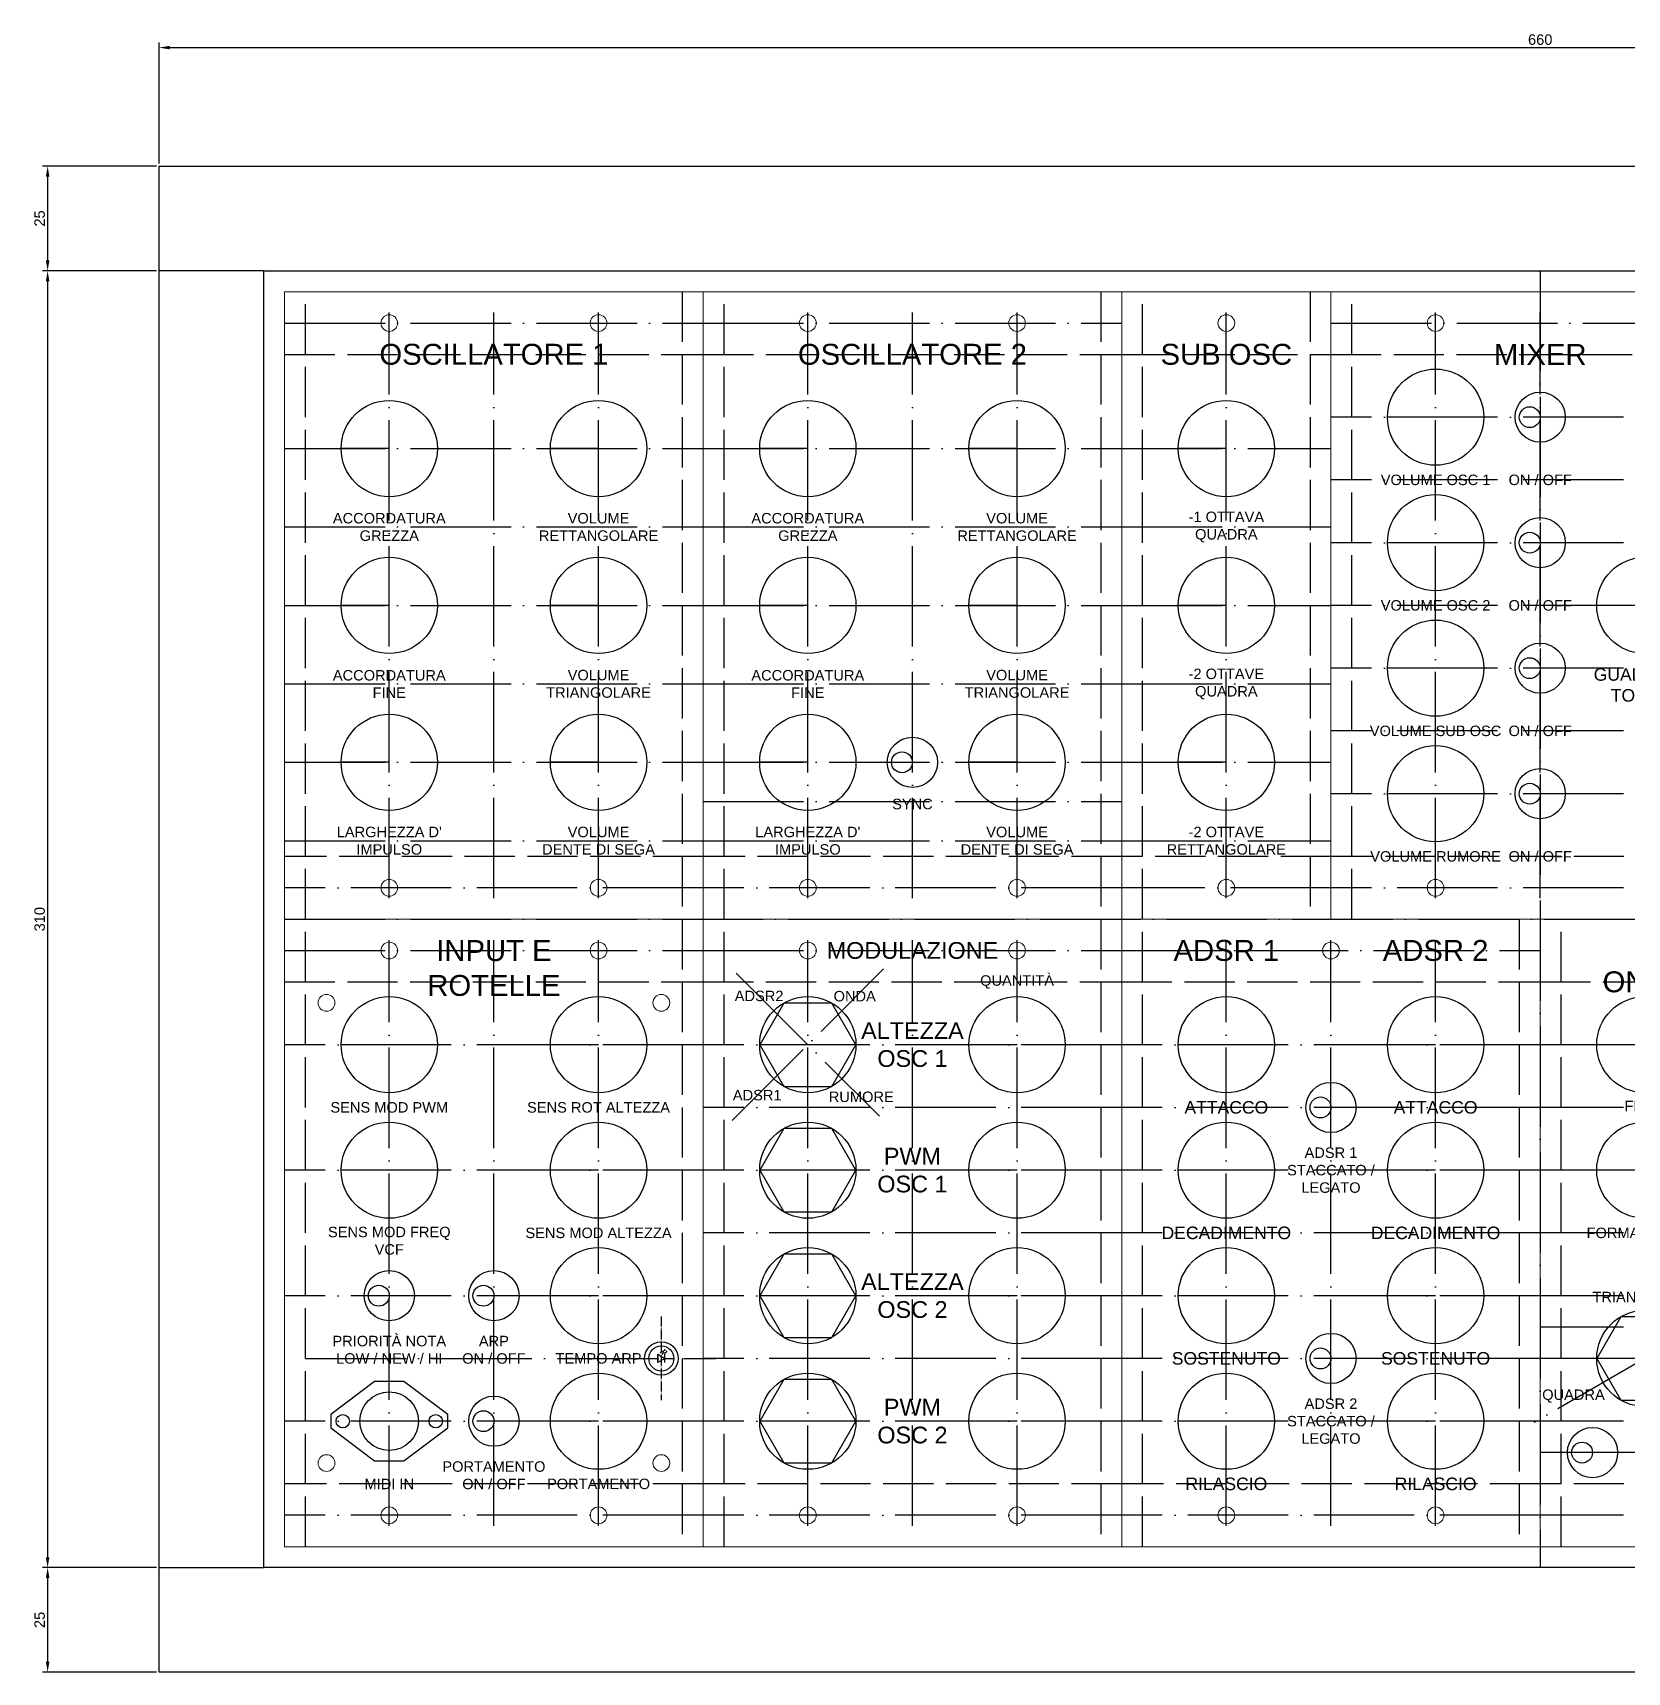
# Model space of a CAD drawing. Header units: millimetres. Extents: x 140 to 902, y 170 to 562.
# Drawn here: x 139.8 to 520.8, y 170 to 561.9 of the extents above; entities that cross this region are included whole.
import ezdxf

# ---------------------------------------------------------------- set-up
doc = ezdxf.new("R2010")
doc.units = ezdxf.units.MM
doc.linetypes.add('ACAD_ISO02W100', pattern=[15, 12, -3])
doc.linetypes.add('ACAD_ISO04W100', pattern=[30, 24, -3, 0, -3])
doc.layers.add('ASSI', color=6, linetype='ACAD_ISO04W100', plot=False)
for name, color, linetype, lineweight in [('CONTORNO', 7, 'Continuous', 15), ('FORI DISTANZIATORI', 5, 'Continuous', 5), ('QUOTE', 2, 'Continuous', 15), ('SCATOLA', 1, 'Continuous', 30), ('TESTO', 3, 'Continuous', 20)]:
    doc.layers.add(name, color=color, linetype=linetype, lineweight=lineweight)
doc.layers.add('MANOPOLA', color=4, linetype='Continuous')
doc.layers.add('TRATTEGGIO PANNELLO', color=7, linetype='ACAD_ISO02W100')
doc.styles.get("Standard").update_dxf_attribs({"font": 'arial.ttf'})
doc.dimstyles.new('ISO-25', dxfattribs={"dimtxt": 2.5, "dimasz": 2.5, "dimexe": 1.25, "dimexo": 0.625, "dimtad": 1, "dimtxsty": 'Standard', "dimcen": 2.5, "dimadec": 0, "dimazin": 0, "dimtfac": 1, "dimtmove": 0, "dimatfit": 3, "dimfxl": 1, "dimarcsym": 0})

# ---------------------------------------------------------------- blocks, each defined once
blk = doc.blocks.new('*D1')
at = {"layer": 'Defpoints', "color": 0, "ltscale": 0.1, "transparency": 16777216}
for p in [(170, 530, 225), (143.37, 505), (170, 505, 225)]:
    blk.add_point(p, dxfattribs=at)
at = {"layer": 'QUOTE', "color": 0, "lineweight": -2, "ltscale": 0.1, "transparency": 16777216}
for p, q in [((169.38, 530), (142.12, 530)), ((143.37, 527.5), (143.37, 507.5)), ((169.38, 505), (142.12, 505))]:
    blk.add_line(p, q, dxfattribs=at)
at = {"layer": 'QUOTE', "color": 0, "ltscale": 0.1, "transparency": 16777216}
for points in [[(142.95, 527.5), (143.79, 527.5), (143.37, 530)], [(142.95, 507.5), (143.79, 507.5), (143.37, 505)]]:
    blk.add_solid(points, dxfattribs=at)
at = {"layer": 'QUOTE', "color": 0, "ltscale": 0.1, "transparency": 16777216, "insert": (141.47, 517.5), "char_height": 2.5, "attachment_point": 5, "rotation": 90}
blk.add_mtext('25', dxfattribs=at)
blk = doc.blocks.new('*D2')
at = {"layer": 'Defpoints', "color": 0, "ltscale": 0.1, "transparency": 16777216}
for p in [(170, 505, 225), (143.37, 195), (170, 195, 225)]:
    blk.add_point(p, dxfattribs=at)
at = {"layer": 'QUOTE', "color": 0, "lineweight": -2, "ltscale": 0.1, "transparency": 16777216}
for p, q in [((169.37, 505), (142.12, 505)), ((143.37, 502.5), (143.37, 197.5)), ((169.37, 195), (142.12, 195))]:
    blk.add_line(p, q, dxfattribs=at)
at = {"layer": 'QUOTE', "color": 0, "ltscale": 0.1, "transparency": 16777216}
for points in [[(142.95, 502.5), (143.79, 502.5), (143.37, 505)], [(142.95, 197.5), (143.79, 197.5), (143.37, 195)]]:
    blk.add_solid(points, dxfattribs=at)
at = {"layer": 'QUOTE', "color": 0, "ltscale": 0.1, "transparency": 16777216, "insert": (141.47, 350), "char_height": 2.5, "attachment_point": 5, "rotation": 90}
blk.add_mtext('310', dxfattribs=at)
blk = doc.blocks.new('*D3')
at = {"layer": 'Defpoints', "color": 0, "ltscale": 0.1, "transparency": 16777216}
for p in [(170, 195, 225), (143.37, 170), (170, 170, 225)]:
    blk.add_point(p, dxfattribs=at)
at = {"layer": 'QUOTE', "color": 0, "lineweight": -2, "ltscale": 0.1, "transparency": 16777216}
for p, q in [((169.37, 195), (142.12, 195)), ((143.37, 192.5), (143.37, 172.5)), ((169.37, 170), (142.12, 170))]:
    blk.add_line(p, q, dxfattribs=at)
at = {"layer": 'QUOTE', "color": 0, "ltscale": 0.1, "transparency": 16777216}
for points in [[(142.95, 192.5), (143.79, 192.5), (143.37, 195)], [(142.95, 172.5), (143.79, 172.5), (143.37, 170)]]:
    blk.add_solid(points, dxfattribs=at)
at = {"layer": 'QUOTE', "color": 0, "ltscale": 0.1, "transparency": 16777216, "insert": (141.47, 182.5), "char_height": 2.5, "attachment_point": 5, "rotation": 90}
blk.add_mtext('25', dxfattribs=at)
blk = doc.blocks.new('*D4')
at = {"layer": 'Defpoints', "color": 0, "ltscale": 0.1, "transparency": 16777216}
for p in [(830, 558.34), (170, 530, 225), (830, 530, 225)]:
    blk.add_point(p, dxfattribs=at)
at = {"layer": 'QUOTE', "color": 0, "lineweight": -2, "ltscale": 0.1, "transparency": 16777216}
for p, q in [((170, 530.62), (170, 559.59)), ((172.5, 558.34), (827.5, 558.34)), ((830, 530.62), (830, 559.59))]:
    blk.add_line(p, q, dxfattribs=at)
at = {"layer": 'QUOTE', "color": 0, "ltscale": 0.1, "transparency": 16777216}
for points in [[(172.5, 558.76), (172.5, 557.93), (170, 558.34)], [(827.5, 558.76), (827.5, 557.93), (830, 558.34)]]:
    blk.add_solid(points, dxfattribs=at)
at = {"layer": 'QUOTE', "color": 0, "ltscale": 0.1, "transparency": 16777216, "insert": (500, 560.24), "char_height": 2.5, "attachment_point": 5}
blk.add_mtext('660', dxfattribs=at)
blk = doc.blocks.new('MIDI DIN')
at = {"layer": 'MANOPOLA', "ltscale": 0.1}
blk.add_lwpolyline([(14, -1.6), (14, 1.6), (3.5, 9.5), (-3.5, 9.5), (-14, 1.6), (-14, -1.6), (-3.5, -9.5), (3.5, -9.5)], close=True, dxfattribs=at)
for centre, radius in [((0, 0), 7), ((-11.1, 0), 1.6), ((11.1, 0), 1.6)]:
    blk.add_circle(centre, radius, dxfattribs=at)
blk = doc.blocks.new('INTERRUTTORE')
at = {"layer": 'MANOPOLA', "ltscale": 0.1}
for centre, radius in [((0, 0), 6), ((-2.5, 0), 2.5)]:
    blk.add_circle(centre, radius, dxfattribs=at)
blk = doc.blocks.new('MANOPOLA 23mm')
at = {"layer": 'MANOPOLA', "ltscale": 0.1}
blk.add_line((0, 0), (-11.5, 0), dxfattribs=at)
blk.add_circle((0, 0), 11.5, dxfattribs=at)
blk = doc.blocks.new('LED HOLDER')
at = {"layer": 'MANOPOLA', "ltscale": 0.1}
for p, q in [((-3, 0), (-0.87, 0)), ((-0.87, 0.5), (-0.87, -0.5)), ((0.87, -1), (0.87, 1)), ((0.87, 0), (3, 0))]:
    blk.add_line(p, q, dxfattribs=at)
for points in [[(-0.87, 1), (0.87, 0), (-0.87, -1)], [(0.84, 1.9), (0.89, 2.1), (0.7, 2.04), (0.77, 1.97)], [(1.3, 1.54), (1.35, 1.74), (1.16, 1.68), (1.23, 1.61)]]:
    blk.add_lwpolyline(points, close=True, dxfattribs=at)
for points in [[(-0.25, 1.35), (0.14, 1.77), (0.39, 1.55), (0.77, 1.97)], [(0.21, 0.98), (0.6, 1.41), (0.84, 1.19), (1.23, 1.61)]]:
    blk.add_lwpolyline(points, dxfattribs=at)
for radius in [4, 3]:
    blk.add_circle((0, 0), radius, dxfattribs=at)
blk = doc.blocks.new('#MODULE INPUT MIDI TO CV')
at = {"layer": 'ASSI'}
for p, q in [((0, -7.5), (100, -7.5)), ((25, -145), (25, -5)), ((50, -145), (50, -5)), ((75, -145), (75, -5)), ((100, -30), (0, -30)), ((100, -60), (0, -60)), ((100, -90), (0, -90)), ((5, -105), (102.98, -105)), ((100, -120), (0, -120)), ((100, -142.5), (0, -142.5))]:
    blk.add_line(p, q, dxfattribs=at)
at = {"layer": 'ASSI', "ltscale": 0.1}
blk.add_line((90, -95), (90, -115), dxfattribs=at)
at = {"layer": 'CONTORNO', "ltscale": 0.1}
for p, q in [((0, 0), (100, 0)), ((0, -150), (0, 0)), ((100, 0), (100, -150)), ((100, -150), (0, -150))]:
    blk.add_line(p, q, dxfattribs=at)
for centre in [(25, -7.5), (75, -7.5), (25, -142.5), (75, -142.5)]:
    blk.add_circle(centre, 2, dxfattribs=at)
at = {"layer": 'FORI DISTANZIATORI', "ltscale": 0.1}
for centre in [(10, -20), (90, -20), (10, -130), (90, -130)]:
    blk.add_circle(centre, 2, dxfattribs=at)
at = {"layer": 'TRATTEGGIO PANNELLO'}
for p, q in [((5, -150), (5, 0)), ((95, 0), (95, -150)), ((0, -15), (100, -15)), ((100, -135), (0, -135))]:
    blk.add_line(p, q, dxfattribs=at)
at = {"layer": 'ASSI', "ltscale": 0.1}
for name, p in [('MANOPOLA 23mm', (25, -30)), ('MANOPOLA 23mm', (75, -30)), ('MANOPOLA 23mm', (25, -60)), ('MANOPOLA 23mm', (75, -60)), ('MANOPOLA 23mm', (75, -90)), ('INTERRUTTORE', (50, -90)), ('MANOPOLA 23mm', (75, -120)), ('MIDI DIN', (25, -120)), ('INTERRUTTORE', (50, -120))]:
    blk.add_blockref(name, p, dxfattribs=at)
at = {"layer": 'ASSI'}
blk.add_blockref('LED HOLDER', (90, -105), dxfattribs=at)
at = {"layer": 'TESTO', "ltscale": 0.1}
blk.add_blockref('INTERRUTTORE', (25, -90), dxfattribs=at)
for s, width, heights, insert, char_height, attachment_point in [('INPUT E\\PROTELLE', 28.3814, [15.1], (50, -5), 5, 2), ('\\pxqc;SENS MOD PWM', 40.0664, [3.16], (25, -45), 2.5, 5), ('\\pxqc;SENS ROT ALTEZZA', 63.8364, [4.2], (75, -45), 2.5, 5), ('\\pxqc;SENS MOD FREQ VCF', 29.8145, [24.14], (25, -73.52), 2.5, 2), ('\\pxqc;SENS MOD ALTEZZA', 40.0664, [3.16], (75, -75), 2.5, 5), ('PRIORITÀ NOTA\\PLOW / NEW / HI', 29.8145, [16.8], (25, -106.29), 2.5, 8), ('ARP\\PON / OFF', 29.8145, [16.8], (50, -106.29), 2.5, 8), ('\\pxqc;TEMPO ARP', 40.0664, [3.16], (75, -105), 2.5, 5), ('PORTAMENTO\\PON / OFF', 29.8145, [16.8], (50, -136.29), 2.5, 8), ('MIDI IN', 29.8145, [16.8], (25, -135), 2.5, 5), ('PORTAMENTO', 86.1526, [13.33], (75, -135), 2.5, 5)]:
    blk.add_mtext_dynamic_manual_height_columns(s, width=width, gutter_width=12.5, heights=heights, dxfattribs=dict(at, insert=insert, char_height=char_height, attachment_point=attachment_point))
blk = doc.blocks.new('*U15')
at = {"layer": 'MANOPOLA', "ltscale": 0.1}
blk.add_line((0, 0), (-11.5, 0), dxfattribs=at)
blk.add_lwpolyline([(-5.75, 9.96), (-11.5, 0), (-5.75, -9.96), (5.75, -9.96), (11.5, 0), (5.75, 9.96)], close=True, dxfattribs=at)
blk.add_circle((0, 0), 11.5, dxfattribs=at)
blk = doc.blocks.new('*U65')
at = {"layer": 'ASSI'}
for p, q in [((0, -7.5), (100, -7.5)), ((25, -145), (25, -5)), ((50, -145), (50, -5)), ((75, -145), (75, -5)), ((6.9, -48.1), (43.1, -11.9)), ((7.89, -12.89), (42.11, -47.11)), ((100, -30), (0, -30)), ((100, -45), (0, -45)), ((100, -60), (0, -60)), ((100, -75), (0, -75)), ((100, -90), (0, -90)), ((100, -105), (0, -105)), ((100, -120), (0, -120)), ((100, -142.5), (0, -142.5))]:
    blk.add_line(p, q, dxfattribs=at)
at = {"layer": 'CONTORNO', "ltscale": 0.1}
for p, q in [((0, 0), (100, 0)), ((0, -150), (0, 0)), ((100, 0), (100, -150)), ((100, -150), (0, -150))]:
    blk.add_line(p, q, dxfattribs=at)
for centre in [(25, -7.5), (75, -7.5), (25, -142.5), (75, -142.5)]:
    blk.add_circle(centre, 2, dxfattribs=at)
at = {"layer": 'TRATTEGGIO PANNELLO'}
for p, q in [((5, -150), (5, 0)), ((95, 0), (95, -150)), ((0, -15), (100, -15)), ((100, -135), (0, -135))]:
    blk.add_line(p, q, dxfattribs=at)
at = {"layer": 'MANOPOLA', "ltscale": 0.1}
for name, p in [('*U15', (25, -30)), ('MANOPOLA 23mm', (75, -30)), ('*U15', (25, -60)), ('MANOPOLA 23mm', (75, -60)), ('*U15', (25, -90)), ('MANOPOLA 23mm', (75, -90)), ('*U15', (25, -120)), ('MANOPOLA 23mm', (75, -120))]:
    blk.add_blockref(name, p, dxfattribs=at)
at = {"layer": 'TESTO', "ltscale": 0.1, "attachment_point": 5}
for s, width, heights, insert, char_height in [('MODULAZIONE', 28.3814, [15.1], (50, -7.5), 4), ('QUANTITÀ', 7.6605, [0], (75, -15), 2.5), ('ADSR2', 29.885, [5.92], (13.36, -18.36), 2.5), ('ONDA', 2.5, [2.12], (36.21, -18.42), 2.5), ('ALTEZZA\\POSC 1', 28.3814, [15.1], (50, -30), 4), ('ADSR1', 17.9674, [3.89], (12.91, -42.07), 2.5), ('RUMORE', 2.5, [2.12], (37.78, -42.47), 2.5), ('PWM\\POSC 1', 28.3814, [15.1], (50, -60), 4), ('ALTEZZA\\POSC 2', 28.3814, [15.1], (50, -90), 4), ('PWM\\POSC 2', 28.3814, [15.1], (50, -120), 4)]:
    blk.add_mtext_dynamic_manual_height_columns(s, width=width, gutter_width=12.5, heights=heights, dxfattribs=dict(at, insert=insert, char_height=char_height))
blk = doc.blocks.new('*U56')
at = {"layer": 'MANOPOLA', "ltscale": 0.1}
blk.add_blockref('MANOPOLA 23mm', (0, 0), dxfattribs=at)
blk = doc.blocks.new('*U57')
at = {"layer": 'MANOPOLA', "color": 0, "linetype": 'ByBlock', "lineweight": -2, "transparency": 16777216}
for p in [(0, 0), (50, 0), (0, -37.5), (50, -37.5), (0, -75), (50, -75)]:
    blk.add_blockref('*U56', p, dxfattribs=at)
blk = doc.blocks.new('*U55')
at = {"layer": 'ASSI'}
for p, q in [((0, -7.5), (100, -7.5)), ((25, -145), (25, -5)), ((50, -145), (50, -5)), ((75, -145), (75, -5)), ((0, -37.5), (100, -37.5)), ((0, -56.25), (100, -56.25)), ((0, -75), (100, -75)), ((0, -93.75), (100, -93.75)), ((0, -112.5), (100, -112.5)), ((0, -131.25), (100, -131.25)), ((100, -142.5), (0, -142.5))]:
    blk.add_line(p, q, dxfattribs=at)
at = {"layer": 'CONTORNO', "ltscale": 0.1}
for p, q in [((0, 0), (100, 0)), ((0, -150), (0, 0)), ((100, 0), (100, -150)), ((100, -150), (0, -150))]:
    blk.add_line(p, q, dxfattribs=at)
for centre in [(25, -7.5), (75, -7.5), (25, -142.5), (75, -142.5)]:
    blk.add_circle(centre, 2, dxfattribs=at)
at = {"layer": 'TRATTEGGIO PANNELLO'}
for p, q in [((5, -150), (5, 0)), ((95, 0), (95, -150)), ((0, -15), (100, -15)), ((100, -135), (0, -135))]:
    blk.add_line(p, q, dxfattribs=at)
at = {"layer": 'MANOPOLA'}
blk.add_blockref('*U57', (25, -37.5), dxfattribs=at)
at = {"layer": 'TESTO', "ltscale": 0.1, "attachment_point": 5}
for s, width, heights, insert, char_height in [('OSCILLATORE 1', 64.2058, [10.31], (50, -15), 5), ('ACCORDATURA GREZZA', 26.5265, [7.63], (25, -56.25), 2.5), ('VOLUME\\PRETTANGOLARE', 26.5265, [7.63], (75, -56.25), 2.5), ('ACCORDATURA\\PFINE', 26.5265, [7.63], (25, -93.78), 2.5), ('VOLUME\\PTRIANGOLARE', 26.5265, [7.63], (75, -93.75), 2.5), ("LARGHEZZA D'\\PIMPULSO", 26.5265, [7.63], (25, -131.25), 2.5), ('VOLUME\\PDENTE DI SEGA', 52.6452, [10.57], (75, -131.25), 2.5)]:
    blk.add_mtext_dynamic_manual_height_columns(s, width=width, gutter_width=12.5, heights=heights, dxfattribs=dict(at, insert=insert, char_height=char_height))
blk = doc.blocks.new('*U49')
at = {"layer": 'MANOPOLA', "ltscale": 0.1}
blk.add_blockref('MANOPOLA 23mm', (0, 0), dxfattribs=at)
blk = doc.blocks.new('*U50')
at = {"layer": 'MANOPOLA', "color": 0, "linetype": 'ByBlock', "lineweight": -2, "transparency": 16777216}
for p in [(0, 0), (50, 0), (0, -37.5), (50, -37.5), (0, -75), (50, -75)]:
    blk.add_blockref('*U49', p, dxfattribs=at)
blk = doc.blocks.new('#MODULO OSC2')
at = {"layer": 'ASSI'}
for p, q in [((0, -7.5), (100, -7.5)), ((25, -145), (25, -5)), ((50, -145), (50, -5)), ((75, -145), (75, -5)), ((0, -37.5), (100, -37.5)), ((0, -56.25), (100, -56.25)), ((0, -75), (100, -75)), ((0, -93.75), (100, -93.75)), ((0, -112.5), (100, -112.5)), ((0, -121.875), (100, -121.875)), ((0, -131.25), (100, -131.25)), ((100, -142.5), (0, -142.5))]:
    blk.add_line(p, q, dxfattribs=at)
at = {"layer": 'CONTORNO', "ltscale": 0.1}
for p, q in [((0, 0), (100, 0)), ((0, -150), (0, 0)), ((100, 0), (100, -150)), ((100, -150), (0, -150))]:
    blk.add_line(p, q, dxfattribs=at)
for centre in [(25, -7.5), (75, -7.5), (25, -142.5), (75, -142.5)]:
    blk.add_circle(centre, 2, dxfattribs=at)
at = {"layer": 'TRATTEGGIO PANNELLO'}
for p, q in [((5, -150), (5, 0)), ((95, 0), (95, -150)), ((0, -15), (100, -15)), ((100, -135), (0, -135))]:
    blk.add_line(p, q, dxfattribs=at)
at = {"layer": 'MANOPOLA'}
blk.add_blockref('*U50', (25, -37.5), dxfattribs=at)
at = {"layer": 'MANOPOLA', "ltscale": 0.1}
blk.add_blockref('INTERRUTTORE', (50, -112.5), dxfattribs=at)
at = {"layer": 'TESTO', "ltscale": 0.1, "attachment_point": 5}
for s, width, heights, insert, char_height in [('OSCILLATORE 2', 64.20584, [10.309], (50, -15), 5), ('ACCORDATURA GREZZA', 26.52646, [7.627], (25, -56.25), 2.5), ('VOLUME\\PRETTANGOLARE', 26.52646, [7.627], (75, -56.25), 2.5), ('ACCORDATURA\\PFINE', 26.52646, [7.627], (25, -93.777), 2.5), ('VOLUME\\PTRIANGOLARE', 26.52646, [7.627], (75, -93.75), 2.5), ('SYNC', 52.64523, [10.574], (50, -122.492), 2.5), ("LARGHEZZA D'\\PIMPULSO", 26.52646, [7.627], (25, -131.25), 2.5), ('VOLUME\\PDENTE DI SEGA', 52.64523, [10.574], (75, -131.25), 2.5)]:
    blk.add_mtext_dynamic_manual_height_columns(s, width=width, gutter_width=12.5, heights=heights, dxfattribs=dict(at, insert=insert, char_height=char_height))
blk = doc.blocks.new('*U46')
at = {"layer": 'MANOPOLA', "ltscale": 0.1}
blk.add_blockref('MANOPOLA 23mm', (0, 0), dxfattribs=at)
blk = doc.blocks.new('*U47')
at = {"layer": 'MANOPOLA', "color": 0, "linetype": 'ByBlock', "lineweight": -2, "transparency": 16777216}
for p in [(0, 0), (0, -37.5), (0, -75)]:
    blk.add_blockref('*U46', p, dxfattribs=at)
blk = doc.blocks.new('#MODULE SUBOSC')
at = {"layer": 'ASSI'}
for p, q in [((25, -145), (25, -5)), ((0, -37.5), (50, -37.5)), ((0, -56.25), (50, -56.25)), ((0, -75), (50, -75)), ((0, -93.75), (50, -93.75)), ((0, -112.5), (50, -112.5)), ((0, -131.25), (50, -131.25)), ((50, -142.5), (0, -142.5))]:
    blk.add_line(p, q, dxfattribs=at)
at = {"layer": 'CONTORNO', "ltscale": 0.1}
for p, q in [((0, 0), (50, 0)), ((0, -150), (0, 0)), ((50, 0), (50, -150)), ((50, -150), (0, -150))]:
    blk.add_line(p, q, dxfattribs=at)
for centre in [(25, -7.5), (25, -142.5)]:
    blk.add_circle(centre, 2, dxfattribs=at)
at = {"layer": 'TRATTEGGIO PANNELLO'}
for p, q in [((5, -150), (5, 0)), ((45, 0), (45, -150)), ((0, -15), (50, -15)), ((50, -135), (0, -135))]:
    blk.add_line(p, q, dxfattribs=at)
at = {"layer": 'MANOPOLA'}
blk.add_blockref('*U47', (25, -37.5), dxfattribs=at)
at = {"layer": 'TESTO', "ltscale": 0.1, "attachment_point": 5}
for s, width, heights, insert, char_height in [('SUB OSC', 64.2058, [10.31], (25, -15), 5), ('-1 OTTAVA QUADRA', 26.5265, [7.63], (25, -56.25), 2.5), ('-2 OTTAVE\\PQUADRA', 26.5265, [7.63], (25, -93.78), 2.5), ('-2 OTTAVE\\PRETTANGOLARE', 26.5265, [7.63], (25, -131.25), 2.5)]:
    blk.add_mtext_dynamic_manual_height_columns(s, width=width, gutter_width=12.5, heights=heights, dxfattribs=dict(at, insert=insert, char_height=char_height))
blk = doc.blocks.new('*U63')
at = {"layer": 'MANOPOLA', "ltscale": 0.1}
blk.add_blockref('MANOPOLA 23mm', (0, 0), dxfattribs=at)
blk = doc.blocks.new('*U64')
at = {"layer": 'MANOPOLA', "color": 0, "linetype": 'ByBlock', "lineweight": -2, "transparency": 16777216}
for p in [(0, 0), (0, -30), (0, -60), (0, -90)]:
    blk.add_blockref('*U63', p, dxfattribs=at)
blk = doc.blocks.new('*U59')
at = {"layer": 'MANOPOLA', "ltscale": 0.1}
blk.add_blockref('INTERRUTTORE', (0, 0), dxfattribs=at)
blk = doc.blocks.new('*U60')
at = {"layer": 'MANOPOLA', "color": 0, "linetype": 'ByBlock', "lineweight": -2, "transparency": 16777216}
for p in [(0, 0), (0, -30), (0, -60), (0, -90)]:
    blk.add_blockref('*U59', p, dxfattribs=at)
blk = doc.blocks.new('*U61')
at = {"layer": 'TESTO', "ltscale": 0.1, "insert": (0, 0), "char_height": 2.5, "attachment_point": 5}
blk.add_mtext_dynamic_manual_height_columns('ON / OFF', width=22.0208, gutter_width=12.5, heights=[0], dxfattribs=at)
blk = doc.blocks.new('*U62')
at = {"layer": 'TESTO', "color": 0, "linetype": 'ByBlock', "lineweight": -2, "transparency": 16777216}
for p in [(0, 0), (0, -30), (0, -60), (0, -90)]:
    blk.add_blockref('*U61', p, dxfattribs=at)
blk = doc.blocks.new('#MODULE MIXER')
at = {"layer": 'ASSI'}
for p, q in [((0, -7.5), (100, -7.5)), ((25, -145), (25, -5)), ((50, -145), (50, -5)), ((75, -145), (75, -5)), ((100, -30), (0, -30)), ((100, -45), (0, -45)), ((100, -60), (0, -60)), ((100, -75), (0, -75)), ((100, -90), (0, -90)), ((100, -105), (0, -105)), ((100, -120), (0, -120)), ((100, -142.5), (0, -142.5))]:
    blk.add_line(p, q, dxfattribs=at)
at = {"layer": 'CONTORNO', "ltscale": 0.1}
for p, q in [((0, 0), (100, 0)), ((0, -150), (0, 0)), ((100, 0), (100, -150)), ((100, -150), (0, -150))]:
    blk.add_line(p, q, dxfattribs=at)
for centre in [(25, -7.5), (75, -7.5), (25, -142.5), (75, -142.5)]:
    blk.add_circle(centre, 2, dxfattribs=at)
at = {"layer": 'TRATTEGGIO PANNELLO'}
for p, q in [((5, -150), (5, 0)), ((95, 0), (95, -150)), ((0, -15), (100, -15)), ((100, -135), (0, -135))]:
    blk.add_line(p, q, dxfattribs=at)
at = {"layer": 'MANOPOLA'}
for name, p in [('*U64', (25, -30)), ('*U60', (50, -30))]:
    blk.add_blockref(name, p, dxfattribs=at)
at = {"layer": 'MANOPOLA', "ltscale": 0.1}
blk.add_blockref('MANOPOLA 23mm', (75, -75), dxfattribs=at)
at = {"layer": 'TESTO'}
blk.add_blockref('*U62', (50, -45), dxfattribs=at)
at = {"layer": 'TESTO', "ltscale": 0.1}
for s, width, gutter_width, heights, insert, char_height, attachment_point in [('MIXER', 20.9454, 12.5, [0], (50, -15), 5, 5), ('VOLUME OSC 1 ', 29.5403, 5.33, [3.09], (25, -45), 2.5, 5), ('VOLUME OSC 2', 27.9862, 5.33, [3.09], (25, -75), 2.5, 5), ('GUADAGNO\\PTOTALE ', 29.5403, 5.33, [8.6], (75, -90), 3, 2), ('VOLUME SUB OSC', 37.5826, 5.33, [2.48], (25, -105), 2.5, 5), ('VOLUME RUMORE', 38.2385, 5.33, [4.65], (25, -135), 2.5, 5)]:
    blk.add_mtext_dynamic_manual_height_columns(s, width=width, gutter_width=gutter_width, heights=heights, dxfattribs=dict(at, insert=insert, char_height=char_height, attachment_point=attachment_point))
blk = doc.blocks.new('*U48')
at = {"layer": 'ASSI'}
for p, q in [((0, -7.5), (100, -7.5)), ((25, -145), (25, -5)), ((50, -145), (50, -5)), ((75, -145), (75, -5)), ((100, -30), (0, -30)), ((100, -45), (0, -45)), ((100, -60), (0, -60)), ((100, -75), (0, -75)), ((100, -90), (0, -90)), ((100, -105), (0, -105)), ((100, -120), (0, -120)), ((100, -142.5), (0, -142.5))]:
    blk.add_line(p, q, dxfattribs=at)
at = {"layer": 'CONTORNO', "ltscale": 0.1}
for p, q in [((0, 0), (100, 0)), ((0, -150), (0, 0)), ((100, 0), (100, -150)), ((100, -150), (0, -150))]:
    blk.add_line(p, q, dxfattribs=at)
for centre in [(50, -7.5), (25, -142.5), (75, -142.5)]:
    blk.add_circle(centre, 2, dxfattribs=at)
at = {"layer": 'TRATTEGGIO PANNELLO'}
for p, q in [((5, -150), (5, 0)), ((95, 0), (95, -150)), ((0, -15), (100, -15)), ((100, -135), (0, -135))]:
    blk.add_line(p, q, dxfattribs=at)
at = {"layer": 'MANOPOLA', "ltscale": 0.1}
for name, p in [('MANOPOLA 23mm', (25, -30)), ('MANOPOLA 23mm', (75, -30)), ('INTERRUTTORE', (50, -45)), ('MANOPOLA 23mm', (25, -60)), ('MANOPOLA 23mm', (75, -60)), ('MANOPOLA 23mm', (25, -90)), ('MANOPOLA 23mm', (75, -90)), ('INTERRUTTORE', (50, -105)), ('MANOPOLA 23mm', (25, -120)), ('MANOPOLA 23mm', (75, -120))]:
    blk.add_blockref(name, p, dxfattribs=at)
at = {"layer": 'TESTO', "ltscale": 0.1, "attachment_point": 5}
for s, width, heights, insert, char_height in [('ADSR 1', 25.0099, [0], (25, -7.5), 5), ('ADSR 2', 25.0099, [0], (75, -7.5), 5), ('ATTACCO', 25.0099, [0], (25, -45), 3), ('ATTACCO', 25.0099, [0], (75, -45), 3), ('ADSR 1\\PSTACCATO /\\PLEGATO', 42.2201, [15.42], (50, -60), 2.5), ('DECADIMENTO', 25.0099, [0], (25, -75), 3), ('DECADIMENTO', 25.0099, [0], (75, -75), 3), ('SOSTENUTO', 25.0099, [0], (25, -105), 3), ('SOSTENUTO', 25.0099, [0], (75, -105), 3), ('ADSR 2\\PSTACCATO /\\PLEGATO', 42.2201, [15.42], (50, -120), 2.5), ('RILASCIO', 25.0099, [0], (25, -135), 3), ('RILASCIO', 25.0099, [0], (75, -135), 3)]:
    blk.add_mtext_dynamic_manual_height_columns(s, width=width, gutter_width=12.5, heights=heights, dxfattribs=dict(at, insert=insert, char_height=char_height))
blk = doc.blocks.new('ROTARY SWITCH')
at = {"layer": 'MANOPOLA', "ltscale": 0.1}
blk.add_line((0, 0), (-11.5, 0), dxfattribs=at)
blk.add_lwpolyline([(-5.75, 9.96), (-11.5, 0), (-5.75, -9.96), (5.75, -9.96), (11.5, 0), (5.75, 9.96)], close=True, dxfattribs=at)
blk.add_circle((0, 0), 11.5, dxfattribs=at)
blk = doc.blocks.new('#MODULO ONDA')
at = {"layer": 'ASSI'}
for p, q in [((25, -145), (25, -5)), ((50, -30), (0, -30)), ((50, -45), (0, -45)), ((50, -60), (0, -60)), ((50, -75), (0, -75)), ((50, -90), (0, -90)), ((50, -97.5), (0, -97.5)), ((25, -105), (-1.44, -120.27)), ((50, -105), (0, -105)), ((25, -105), (50.74, -120.41)), ((50, -120), (0, -120)), ((5, -127.5), (0, -127.5)), ((25, -127.5), (5, -127.5)), ((45, -127.5), (25, -127.5)), ((50, -127.5), (45, -127.5)), ((50, -142.5), (0, -142.5))]:
    blk.add_line(p, q, dxfattribs=at)
at = {"layer": 'CONTORNO', "ltscale": 0.1}
for p, q in [((0, 0), (50, 0)), ((0, -150), (0, 0)), ((50, 0), (50, -150)), ((50, -150), (0, -150))]:
    blk.add_line(p, q, dxfattribs=at)
for centre in [(25, -7.5), (25, -142.5)]:
    blk.add_circle(centre, 2, dxfattribs=at)
at = {"layer": 'TRATTEGGIO PANNELLO'}
for p, q in [((5, -150), (5, 0)), ((45, 0), (45, -150)), ((0, -15), (50, -15)), ((50, -135), (0, -135))]:
    blk.add_line(p, q, dxfattribs=at)
at = {"layer": 'MANOPOLA', "ltscale": 0.1}
for name, p in [('MANOPOLA 23mm', (25, -30)), ('MANOPOLA 23mm', (25, -60)), ('ROTARY SWITCH', (25, -105)), ('INTERRUTTORE', (12.5, -127.5))]:
    blk.add_blockref(name, p, dxfattribs=at)
at = {"layer": 'TESTO', "ltscale": 0.1, "attachment_point": 5}
for s, width, heights, insert, char_height in [('ONDA', 64.2058, [10.31], (25, -15), 5), ('FREQ', 7.6605, [0], (25, -45), 2.5), ("FORMA D' ONDA", 32.2879, [8.68], (25, -75), 2.5), ('TRIANGOLARE', 7.3739, [0], (25, -90.32), 2.5), ('QUADRA', 7.6605, [0], (7.95, -114), 2.5), ('S / H', 7.6605, [0], (40.52, -113.81), 2.5), ('RANGE FREQ.\\PBASSO / ALTO', 51.8479, [27.19], (35, -127.5), 2.5)]:
    blk.add_mtext_dynamic_manual_height_columns(s, width=width, gutter_width=12.5, heights=heights, dxfattribs=dict(at, insert=insert, char_height=char_height))

msp = doc.modelspace()

# ---------------------------------------------------------------- hatches: boundary and pattern name
at = {"layer": 'TRATTEGGIO PANNELLO', "ltscale": 0.1}
h = msp.add_hatch(dxfattribs=at)
h.set_pattern_fill('ANSI31', color=256)
h.paths.add_polyline_path([(170, 170), (730, 170)])
h = msp.add_hatch(dxfattribs=at)
h.set_pattern_fill('ANSI31', color=256)
h.paths.add_polyline_path([(170, 170), (730, 170)])

# ---------------------------------------------------------------- linework, layer by layer
at = {"layer": 'ASSI'}
for p, q in [((500, 505, 225), (500, 195, 225)), ((200, 350, 225), (800, 350, 225))]:
    msp.add_line(p, q, dxfattribs=at)
at = {"layer": 'CONTORNO', "ltscale": 0.1}
for p, q in [((200, 500, 225), (800, 500, 225)), ((200, 200, 225), (200, 500, 225)), ((800, 200, 225), (200, 200, 225))]:
    msp.add_line(p, q, dxfattribs=at)
at = {"layer": 'SCATOLA', "ltscale": 0.1}
for p, q in [((170, 530, 225), (830, 530, 225)), ((170, 170, 225), (170, 530, 225)), ((195, 505, 225), (170, 505, 225)), ((195, 505, 225), (830, 505, 225)), ((195, 195, 225), (195, 505, 225)), ((170, 195, 225), (195, 195, 225)), ((705, 195, 225), (195, 195, 225)), ((830, 170, 225), (170, 170, 225))]:
    msp.add_line(p, q, dxfattribs=at)

# ---------------------------------------------------------------- block references
at = {"layer": 'MANOPOLA'}
for name, p in [('*U55', (200, 500, 225)), ('#MODULO OSC2', (300, 500, 225)), ('#MODULE SUBOSC', (400, 500, 225)), ('#MODULE INPUT MIDI TO CV', (200, 350, 225)), ('*U65', (300, 350, 225)), ('#MODULO ONDA', (500, 350, 225))]:
    msp.add_blockref(name, p, dxfattribs=at)
at = {"layer": 'TESTO'}
msp.add_blockref('#MODULE MIXER', (450, 500, 225), dxfattribs=at)
at = {"layer": 'TESTO', "ltscale": 0.1}
msp.add_blockref('*U48', (400, 350, 225), dxfattribs=at)

# ---------------------------------------------------------------- dimensions: what is measured, and where the dimension line sits
at = {"layer": 'QUOTE', "ltscale": 0.1}
dim = msp.add_linear_dim(base=(830, 558.343), p1=(170, 530, 225), p2=(830, 530, 225), dimstyle='ISO-25', dxfattribs=at)
dim.commit()
dim.dimension.update_dxf_attribs({"geometry": '*D4', "text_midpoint": (500, 560.244)})
for base, p1, p2, picture, middle in [((143.369, 505), (170, 530, 225), (170, 505, 225), '*D1', (141.468, 517.5)), ((143.369, 195), (170, 505, 225), (170, 195, 225), '*D2', (141.467, 350)), ((143.369, 170), (170, 195, 225), (170, 170, 225), '*D3', (141.468, 182.5))]:
    dim = msp.add_linear_dim(base=base, p1=p1, p2=p2, angle=90, dimstyle='ISO-25', dxfattribs=at)
    dim.commit()
    dim.dimension.update_dxf_attribs({"geometry": picture, "text_midpoint": middle})

doc.saveas('drawing.dxf')
